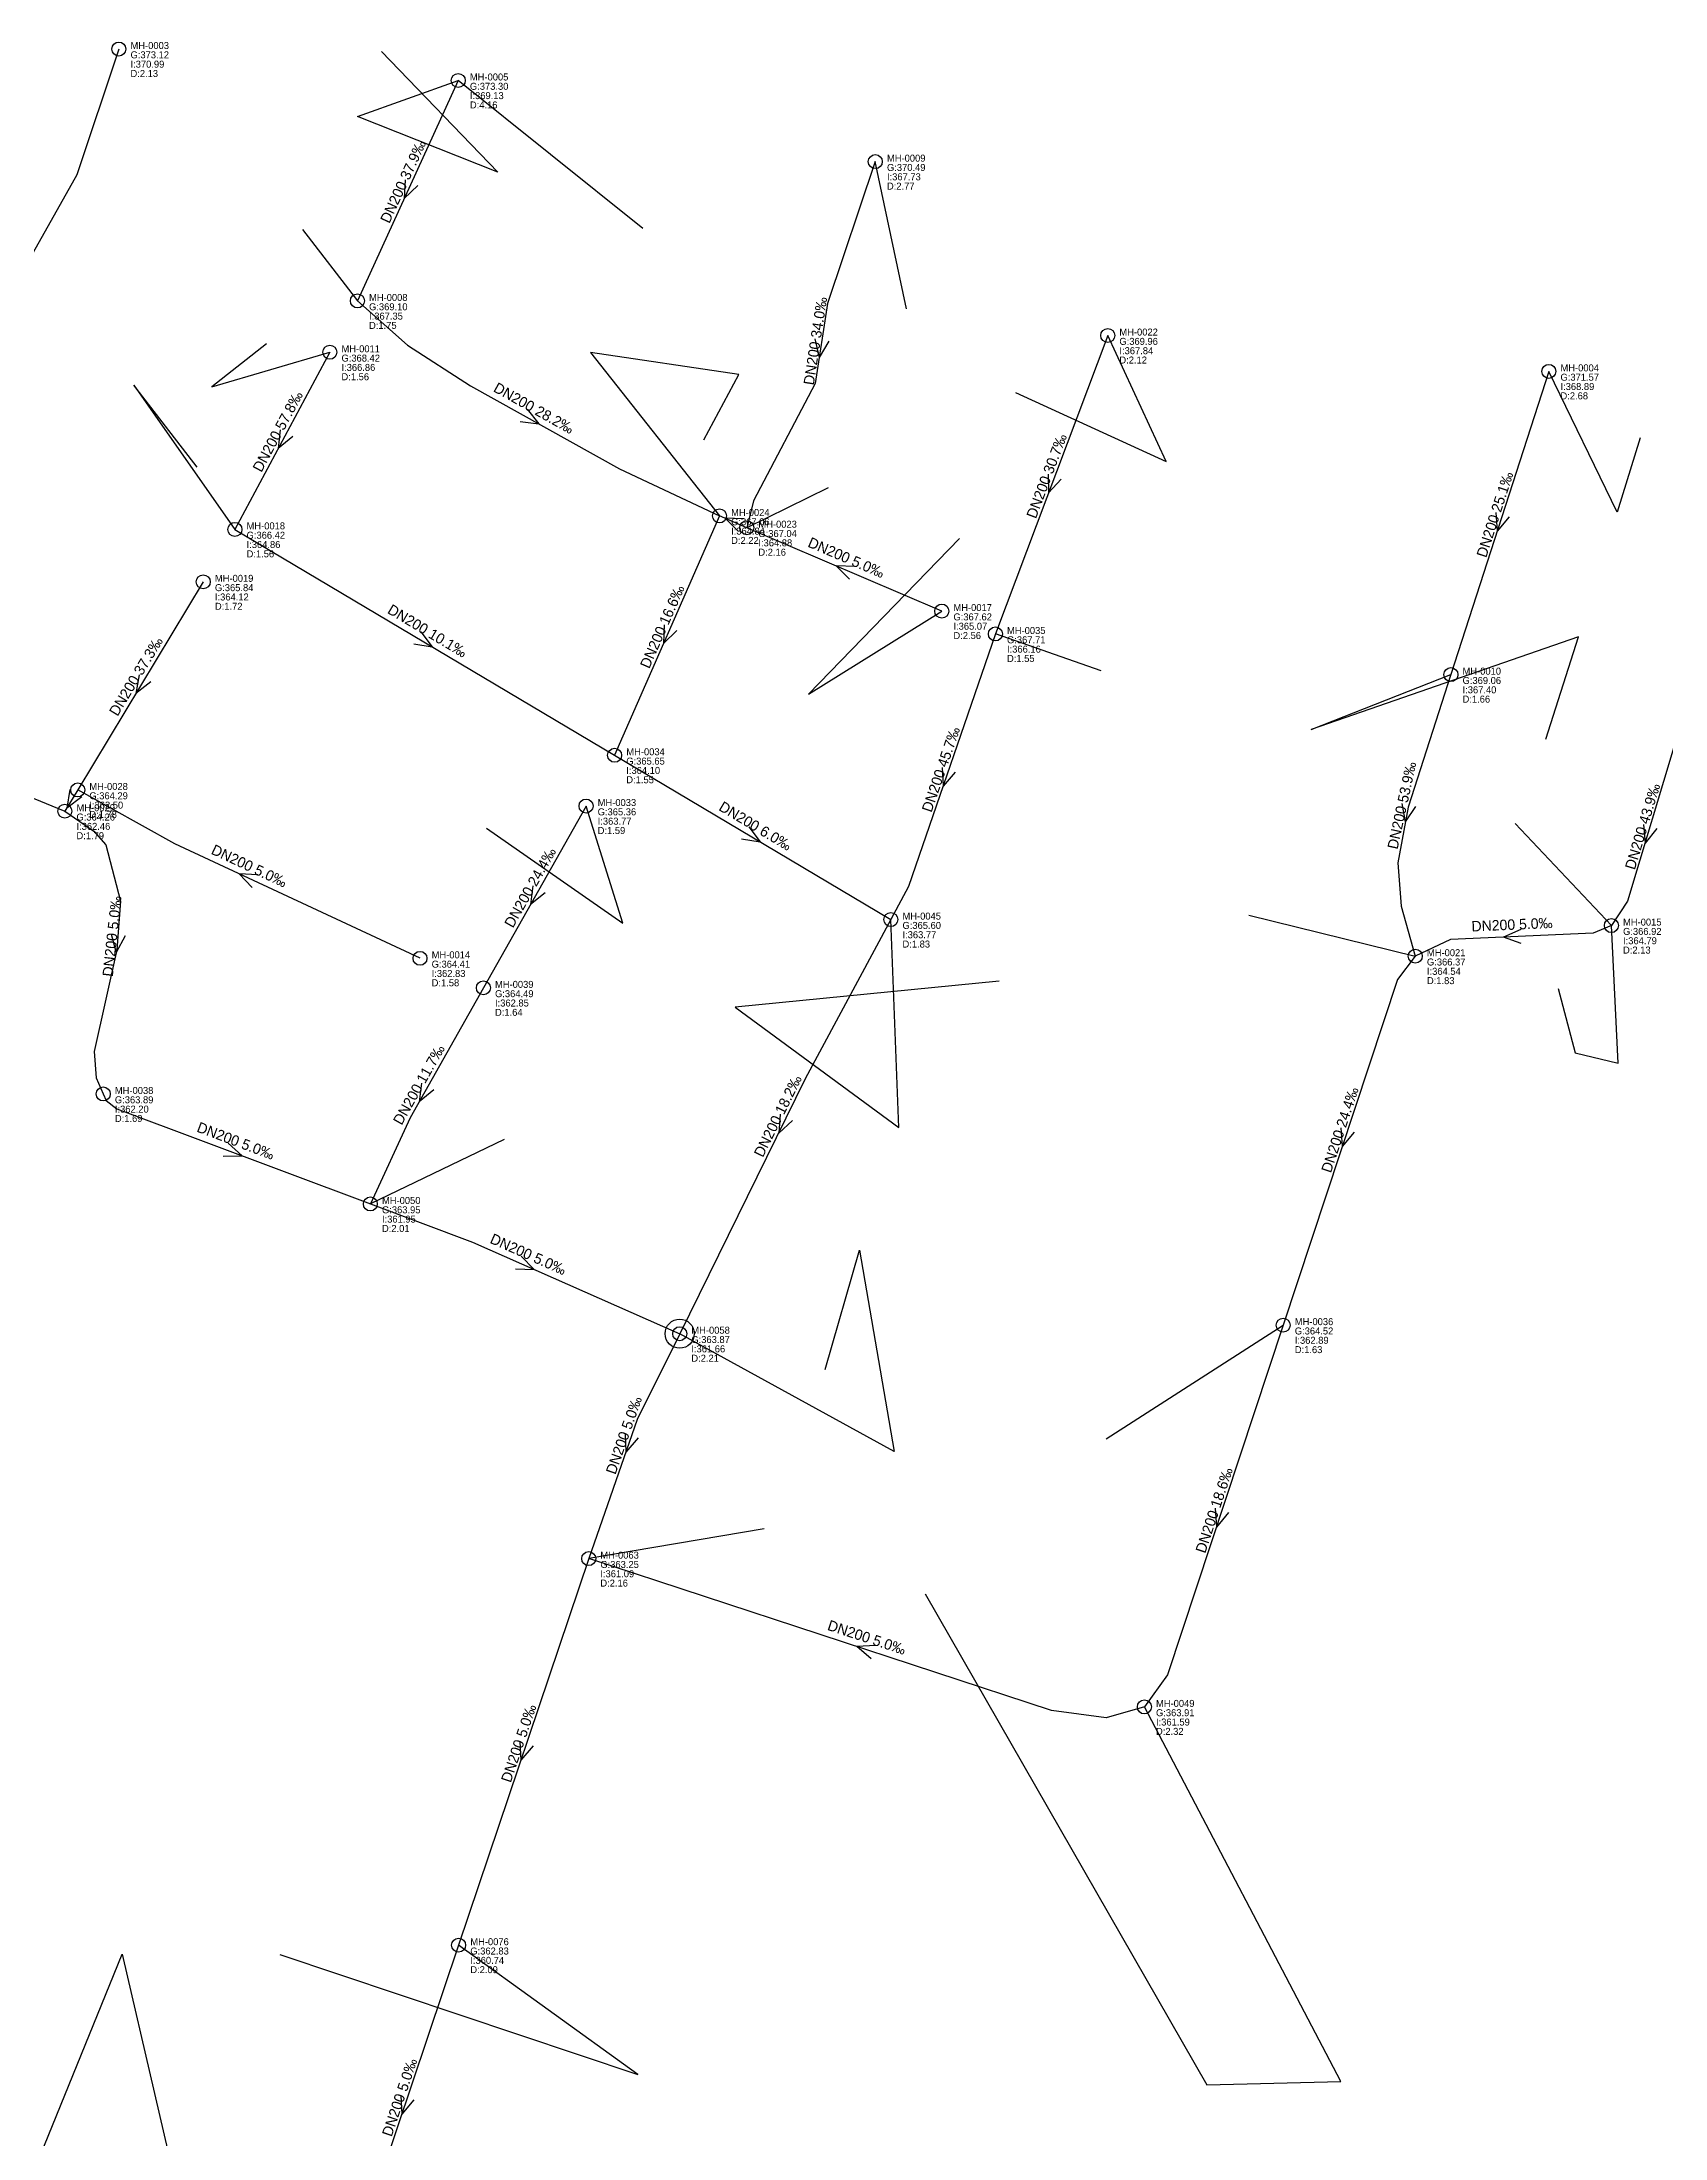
# Model space of a CAD drawing. Header units: metres. Extents: x 449900 to 451990, y 2566732 to 2570847.
# Drawn here: x 450324.7 to 450603.2, y 2570323.8 to 2570683.5 of the extents above; entities that cross this region are included whole.
import ezdxf
from ezdxf.enums import TextEntityAlignment as Align

# ---------------------------------------------------------------- set-up
doc = ezdxf.new("R2010")
doc.units = ezdxf.units.M
for name, color, linetype in [('SEW-DROP', 6, 'Continuous'), ('SEW-LABEL', 2, 'Continuous'), ('SEW-MH', 7, 'Continuous'), ('SEW-MH-LABEL', 8, 'Continuous'), ('SEW-PIPE-DN200', 3, 'Continuous'), ('SEW-RIDER', 8, 'Continuous')]:
    doc.layers.add(name, color=color, linetype=linetype)

msp = doc.modelspace()

# ---------------------------------------------------------------- linework, layer by layer
at = {"layer": 'SEW-DROP'}
msp.add_circle((450434.13, 2570461.81), 2.5, dxfattribs=at)
at = {"layer": 'SEW-LABEL'}
for p, q in [((450387.02, 2570659.85), (450386.86, 2570656.63)), ((450389.2, 2570658.86), (450386.86, 2570656.63)), ((450457.33, 2570632.54), (450458.06, 2570629.39)), ((450459.7, 2570632.17), (450458.06, 2570629.39)), ((450407.95, 2570620.47), (450409.99, 2570617.96)), ((450365.62, 2570616.94), (450365.26, 2570613.73)), ((450406.78, 2570618.37), (450409.99, 2570617.96)), ((450367.74, 2570615.81), (450365.26, 2570613.73)), ((450497.33, 2570609.34), (450497.39, 2570606.11)), ((450499.57, 2570608.5), (450497.39, 2570606.11)), ((450574.15, 2570602.75), (450574.37, 2570599.53)), ((450444.19, 2570599.47), (450441.91, 2570601.76)), ((450445.14, 2570601.67), (450441.91, 2570601.76)), ((450576.43, 2570602.01), (450574.37, 2570599.53)), ((450463.27, 2570591.3), (450460.98, 2570593.59)), ((450464.21, 2570593.51), (450460.98, 2570593.59)), ((450389.72, 2570582.27), (450391.69, 2570579.7)), ((450431.46, 2570583.49), (450431.36, 2570580.26)), ((450433.66, 2570582.52), (450431.36, 2570580.26)), ((450388.5, 2570580.21), (450391.69, 2570579.7)), ((450341.38, 2570574.91), (450340.86, 2570571.72)), ((450343.43, 2570573.67), (450340.86, 2570571.72)), ((450479.14, 2570559), (450479.3, 2570555.77)), ((450481.41, 2570558.22), (450479.3, 2570555.77)), ((450329.5, 2570555.22), (450328.98, 2570552.03)), ((450331.55, 2570553.98), (450328.98, 2570552.03)), ((450558.03, 2570552.82), (450558.57, 2570549.64)), ((450560.38, 2570552.31), (450558.57, 2570549.64)), ((450445.98, 2570548.79), (450447.95, 2570546.22)), ((450599.45, 2570549.2), (450599.73, 2570545.98)), ((450601.75, 2570548.51), (450599.73, 2570545.98)), ((450444.76, 2570546.73), (450447.95, 2570546.22)), ((450360.76, 2570538.37), (450358.55, 2570540.73)), ((450361.78, 2570540.55), (450358.55, 2570540.73)), ((450408.95, 2570538.67), (450408.52, 2570535.47)), ((450411.04, 2570537.49), (450408.52, 2570535.47)), ((450336.61, 2570530.36), (450337.48, 2570527.25)), ((450578.4, 2570531.2), (450575.45, 2570529.87)), ((450339, 2570530.1), (450337.48, 2570527.25)), ((450578.51, 2570528.81), (450575.45, 2570529.87)), ((450389.86, 2570504.82), (450389.43, 2570501.62)), ((450391.95, 2570503.65), (450389.43, 2570501.62)), ((450451.36, 2570499.47), (450451.11, 2570496.25)), ((450453.51, 2570498.41), (450451.11, 2570496.25)), ((450356.68, 2570494.53), (450359.07, 2570492.35)), ((450547.57, 2570497.14), (450547.77, 2570493.92)), ((450549.85, 2570496.39), (450547.77, 2570493.92)), ((450355.84, 2570492.28), (450359.07, 2570492.35)), ((450405.94, 2570472.94), (450409.17, 2570472.83)), ((450406.91, 2570475.14), (450409.17, 2570472.83)), ((450424.76, 2570444.71), (450424.91, 2570441.48)), ((450427.03, 2570443.92), (450424.91, 2570441.48)), ((450526, 2570431.85), (450526.2, 2570428.62)), ((450528.28, 2570431.1), (450526.2, 2570428.62)), ((450467.75, 2570408.31), (450464.53, 2570408.11)), ((450467, 2570406.03), (450464.53, 2570408.11)), ((450406.7, 2570391.84), (450406.89, 2570388.61)), ((450408.98, 2570391.07), (450406.89, 2570388.61)), ((450386.27, 2570331.07), (450386.45, 2570327.85)), ((450388.55, 2570330.31), (450386.45, 2570327.85))]:
    msp.add_line(p, q, dxfattribs=at)
at = {"layer": 'SEW-MH'}
for centre in [(450337.92, 2570682.31), (450396.14, 2570676.91), (450467.69, 2570662.98), (450378.84, 2570639.07), (450374.11, 2570630.26), (450507.56, 2570633.13), (450583.23, 2570626.98), (450440.95, 2570602.17), (450357.83, 2570599.86), (450445.63, 2570600.15), (450352.4, 2570590.86), (450479.09, 2570585.84), (450488.28, 2570581.91), (450566.43, 2570574.93), (450422.97, 2570561.09), (450330.86, 2570555.14), (450328.65, 2570551.49), (450418.06, 2570552.38), (450470.35, 2570532.89), (450593.96, 2570531.86), (450389.58, 2570526.24), (450560.32, 2570526.61), (450400.45, 2570521.17), (450335.24, 2570502.96), (450381.06, 2570484.08), (450434.13, 2570461.81), (450537.65, 2570463.28), (450418.52, 2570423.21), (450513.84, 2570397.76), (450396.21, 2570356.86)]:
    msp.add_circle(centre, 1.2, dxfattribs=at)
at = {"layer": 'SEW-PIPE-DN200'}
for points in [[(450337.92, 2570682.31), (450330.73, 2570660.72), (450320.14, 2570641.88), (450312.95, 2570617.33), (450309.14, 2570610.98), (450304.95, 2570597.2)], [(450396.14, 2570676.91), (450378.84, 2570639.07)], [(450467.69, 2570662.98), (450459.48, 2570638.64), (450457.37, 2570624.88), (450446.78, 2570604.78), (450445.63, 2570600.15)], [(450378.84, 2570639.07), (450387.46, 2570631.5), (450398.26, 2570624.51), (450423.82, 2570610.23), (450440.95, 2570602.17)], [(450507.56, 2570633.13), (450488.28, 2570581.91)], [(450374.11, 2570630.26), (450357.83, 2570599.86)], [(450583.23, 2570626.98), (450566.43, 2570574.93)], [(450357.83, 2570599.86), (450422.97, 2570561.09)], [(450440.95, 2570602.17), (450422.97, 2570561.09)], [(450445.63, 2570600.15), (450440.95, 2570602.17)], [(450479.09, 2570585.84), (450445.63, 2570600.15)], [(450352.4, 2570590.86), (450330.86, 2570555.14)], [(450488.28, 2570581.91), (450473.4, 2570538.58), (450470.35, 2570532.89)], [(450566.43, 2570574.93), (450559.09, 2570552.17), (450557.3, 2570542.64), (450557.9, 2570535.19), (450560.32, 2570526.61)], [(450605.04, 2570563.6), (450605.04, 2570563.6), (450596.75, 2570536.06), (450593.96, 2570531.86), (450593.96, 2570531.86)], [(450294.3, 2570562.14), (450314.81, 2570557.15), (450328.65, 2570551.49)], [(450422.97, 2570561.09), (450470.35, 2570532.89)], [(450330.86, 2570555.14), (450328.65, 2570551.49)], [(450389.58, 2570526.24), (450347.51, 2570545.88), (450330.86, 2570555.14)], [(450418.06, 2570552.38), (450400.45, 2570521.17)], [(450328.65, 2570551.49), (450333.63, 2570548.07), (450335.67, 2570545.74), (450338.19, 2570536.06), (450337.56, 2570527.69), (450333.66, 2570510.25), (450334, 2570505.74), (450335.24, 2570502.96)], [(450470.35, 2570532.89), (450455.68, 2570505.53), (450434.13, 2570461.81)], [(450593.96, 2570531.86), (450590.83, 2570530.55), (450566.34, 2570529.47), (450560.32, 2570526.61)], [(450560.32, 2570526.61), (450557.26, 2570522.63), (450537.65, 2570463.28)], [(450400.45, 2570521.17), (450387.89, 2570498.89), (450381.06, 2570484.08)], [(450335.24, 2570502.96), (450335.74, 2570501.83), (450337.6, 2570500.42), (450381.06, 2570484.08)], [(450381.06, 2570484.08), (450398.56, 2570477.51), (450434.13, 2570461.81)], [(450537.65, 2570463.28), (450517.82, 2570403.24), (450513.84, 2570397.76)], [(450434.13, 2570461.81), (450426.86, 2570447.07), (450418.52, 2570423.21)], [(450418.52, 2570423.21), (450396.21, 2570356.86)], [(450513.84, 2570397.76), (450513.84, 2570397.76), (450507.28, 2570395.87), (450497.89, 2570397.15), (450418.52, 2570423.21)], [(450396.21, 2570356.86), (450377.65, 2570301.68)]]:
    msp.add_lwpolyline(points, dxfattribs=at)
at = {"layer": 'SEW-RIDER'}
for points in [[(450382.97, 2570681.87), (450402.96, 2570661.15), (450378.83, 2570670.72), (450396.14, 2570676.91)], [(450427.8, 2570651.53), (450396.14, 2570676.91)], [(450473.06, 2570637.69), (450467.69, 2570662.98)], [(450369.42, 2570651.36), (450378.84, 2570639.07)], [(450363.23, 2570631.7), (450353.89, 2570624.31), (450374.11, 2570630.26)], [(450491.72, 2570623.33), (450517.6, 2570611.49), (450507.56, 2570633.13)], [(450438.28, 2570615.21), (450444.28, 2570626.46), (450418.82, 2570630.22), (450440.95, 2570602.17)], [(450351.34, 2570610.56), (450340.51, 2570624.62), (450357.83, 2570599.86)], [(450598.9, 2570615.59), (450594.94, 2570602.83), (450583.23, 2570626.98)], [(450459.62, 2570606.97), (450445.63, 2570600.15)], [(450482.14, 2570598.29), (450456.21, 2570571.56), (450479.09, 2570585.84)], [(450506.42, 2570575.59), (450488.28, 2570581.91)], [(450582.71, 2570563.85), (450588.33, 2570581.43), (450542.46, 2570565.51), (450566.43, 2570574.93)], [(450400.96, 2570548.57), (450424.39, 2570532.3), (450418.06, 2570552.38)], [(450577.46, 2570549.4), (450593.96, 2570531.86)], [(450488.91, 2570522.33), (450443.64, 2570517.86), (450471.7, 2570497.22), (450470.35, 2570532.89)], [(450531.74, 2570533.64), (450560.32, 2570526.61)], [(450584.83, 2570521.07), (450587.76, 2570510.04), (450595.15, 2570508.27), (450593.96, 2570531.86)], [(450404, 2570495.15), (450381.06, 2570484.08)], [(450459.06, 2570455.65), (450464.96, 2570476.15), (450470.91, 2570441.59), (450434.13, 2570461.81)], [(450507.27, 2570443.77), (450537.65, 2570463.28)], [(450448.61, 2570428.3), (450418.52, 2570423.21)], [(450476.23, 2570417.19), (450524.56, 2570332.91), (450547.57, 2570333.49), (450513.84, 2570397.76)], [(450313.18, 2570293.15), (450338.5, 2570355.34), (450349.58, 2570307.51)], [(450365.54, 2570355.29), (450426.95, 2570334.64), (450396.21, 2570356.86)]]:
    msp.add_lwpolyline(points, dxfattribs=at)

# ---------------------------------------------------------------- texts
at = {"layer": 'SEW-LABEL'}
for s, rotation, p in [('DN200 37.9‰', 65.4264, (450387.49, 2570659.19)), ('DN200 34.0‰', 81.2542, (450458.29, 2570632.07)), ('DN200 28.2‰', -29.2057, (450408.68, 2570619.89)), ('DN200 57.8‰', 61.8208, (450365.97, 2570616.26)), ('DN200 30.7‰', 69.3713, (450497.92, 2570608.72)), ('DN200 25.1‰', 72.1146, (450574.83, 2570602.15)), ('DN200 5.0‰', 336.8362, (450462.36, 2570594.2)), ('DN200 16.6‰', 66.37, (450431.96, 2570582.83)), ('DN200 10.1‰', -30.7581, (450390.4, 2570581.67)), ('DN200 37.3‰', 58.9001, (450341.63, 2570574.2)), ('DN200 45.7‰', 71.0446, (450479.79, 2570558.39)), ('DN200 53.9‰', 77.7269, (450558.89, 2570552.3)), ('DN200 43.9‰', 73.2426, (450600.17, 2570548.62)), ('DN200 6.0‰', -30.7578, (450446.66, 2570548.19)), ('DN200 5.0‰', 334.9786, (450359.91, 2570541.29)), ('DN200 24.4‰', 60.5751, (450409.26, 2570537.97)), ('DN200 5.0‰', 83.7287, (450337.64, 2570529.94)), ('DN200 5.0‰', 2.541, (450576.95, 2570531.14)), ('DN200 11.7‰', 60.5752, (450390.17, 2570504.13)), ('DN200 18.2‰', 63.7569, (450451.77, 2570498.79)), ('DN200 24.4‰', 71.7188, (450548.24, 2570496.54)), ('DN200 5.0‰', -20.599, (450357.66, 2570494.08)), ('DN200 5.0‰', -23.8182, (450407.8, 2570474.63)), ('DN200 5.0‰', 70.7297, (450425.4, 2570444.1)), ('DN200 18.6‰', 71.7188, (450526.67, 2570431.25)), ('DN200 5.0‰', 341.8254, (450465.95, 2570408.84)), ('DN200 5.0‰', 71.4146, (450407.36, 2570391.24)), ('DN200 5.0‰', 71.4146, (450386.93, 2570330.47))]:
    msp.add_text(s, height=1.8, rotation=rotation, dxfattribs=at).set_placement(p, align=Align.CENTER)
at = {"layer": 'SEW-MH-LABEL'}
for s, p in [('G:373.12', (450339.92, 2570680.71)), ('MH-0003', (450339.92, 2570682.31)), ('D:2.13', (450339.92, 2570677.51)), ('I:370.99', (450339.92, 2570679.11)), ('MH-0005', (450398.14, 2570676.91)), ('G:373.30', (450398.14, 2570675.31)), ('I:369.13', (450398.14, 2570673.71)), ('D:4.16', (450398.14, 2570672.11)), ('MH-0009', (450469.69, 2570662.98)), ('G:370.49', (450469.69, 2570661.38)), ('I:367.73', (450469.69, 2570659.78)), ('D:2.77', (450469.69, 2570658.18)), ('G:369.10', (450380.84, 2570637.47)), ('MH-0008', (450380.84, 2570639.07)), ('D:1.75', (450380.84, 2570634.27)), ('I:367.35', (450380.84, 2570635.87)), ('MH-0011', (450376.11, 2570630.26)), ('G:369.96', (450509.56, 2570631.53)), ('MH-0022', (450509.56, 2570633.13)), ('I:367.84', (450509.56, 2570629.93)), ('G:368.42', (450376.11, 2570628.66)), ('I:366.86', (450376.11, 2570627.06)), ('D:2.12', (450509.56, 2570628.33)), ('MH-0004', (450585.23, 2570626.98)), ('D:1.56', (450376.11, 2570625.46)), ('G:371.57', (450585.23, 2570625.38)), ('I:368.89', (450585.23, 2570623.78)), ('D:2.68', (450585.23, 2570622.18)), ('MH-0024', (450442.95, 2570602.17)), ('G:366.42', (450359.83, 2570598.26)), ('MH-0018', (450359.83, 2570599.86)), ('G:367.06', (450442.95, 2570600.57)), ('I:364.84', (450442.95, 2570598.97)), ('G:367.04', (450447.63, 2570598.55)), ('MH-0023', (450447.63, 2570600.15)), ('D:1.56', (450359.83, 2570595.06)), ('I:364.86', (450359.83, 2570596.66)), ('D:2.22', (450442.95, 2570597.37)), ('D:2.16', (450447.63, 2570595.35)), ('I:364.88', (450447.63, 2570596.95)), ('MH-0019', (450354.4, 2570590.86)), ('G:365.84', (450354.4, 2570589.26)), ('I:364.12', (450354.4, 2570587.66)), ('D:1.72', (450354.4, 2570586.06)), ('G:367.62', (450481.09, 2570584.24)), ('MH-0017', (450481.09, 2570585.84)), ('D:2.56', (450481.09, 2570581.04)), ('I:365.07', (450481.09, 2570582.64)), ('G:367.71', (450490.28, 2570580.31)), ('MH-0035', (450490.28, 2570581.91)), ('D:1.55', (450490.28, 2570577.11)), ('I:366.16', (450490.28, 2570578.71)), ('G:369.06', (450568.43, 2570573.33)), ('MH-0010', (450568.43, 2570574.93)), ('D:1.66', (450568.43, 2570570.13)), ('I:367.40', (450568.43, 2570571.73)), ('G:365.65', (450424.97, 2570559.49)), ('MH-0034', (450424.97, 2570561.09)), ('I:364.10', (450424.97, 2570557.89)), ('MH-0028', (450332.86, 2570555.14)), ('D:1.55', (450424.97, 2570556.29)), ('MH-0029', (450330.65, 2570551.49)), ('G:364.29', (450332.86, 2570553.54)), ('I:362.50', (450332.86, 2570551.94)), ('G:365.36', (450420.06, 2570550.78)), ('MH-0033', (450420.06, 2570552.38)), ('G:364.26', (450330.65, 2570549.89)), ('I:362.46', (450330.65, 2570548.29)), ('D:1.78', (450332.86, 2570550.34)), ('D:1.59', (450420.06, 2570547.58)), ('I:363.77', (450420.06, 2570549.18)), ('D:1.79', (450330.65, 2570546.69)), ('MH-0045', (450472.35, 2570532.89)), ('G:365.60', (450472.35, 2570531.29)), ('I:363.77', (450472.35, 2570529.69)), ('G:366.92', (450595.96, 2570530.26)), ('MH-0015', (450595.96, 2570531.86)), ('MH-0014', (450391.58, 2570526.24)), ('D:1.83', (450472.35, 2570528.09)), ('MH-0021', (450562.32, 2570526.61)), ('D:2.13', (450595.96, 2570527.06)), ('I:364.79', (450595.96, 2570528.66)), ('G:364.41', (450391.58, 2570524.64)), ('I:362.83', (450391.58, 2570523.04)), ('G:366.37', (450562.32, 2570525.01)), ('I:364.54', (450562.32, 2570523.41)), ('D:1.58', (450391.58, 2570521.44)), ('G:364.49', (450402.45, 2570519.57)), ('MH-0039', (450402.45, 2570521.17)), ('D:1.83', (450562.32, 2570521.81)), ('D:1.64', (450402.45, 2570516.37)), ('I:362.85', (450402.45, 2570517.97)), ('G:363.89', (450337.24, 2570501.36)), ('MH-0038', (450337.24, 2570502.96)), ('D:1.69', (450337.24, 2570498.16)), ('I:362.20', (450337.24, 2570499.76)), ('G:363.95', (450383.06, 2570482.48)), ('MH-0050', (450383.06, 2570484.08)), ('D:2.01', (450383.06, 2570479.28)), ('I:361.95', (450383.06, 2570480.88)), ('MH-0058', (450436.13, 2570461.81)), ('G:364.52', (450539.65, 2570461.68)), ('MH-0036', (450539.65, 2570463.28)), ('G:363.87', (450436.13, 2570460.21)), ('I:361.66', (450436.13, 2570458.61)), ('D:1.63', (450539.65, 2570458.48)), ('I:362.89', (450539.65, 2570460.08)), ('D:2.21', (450436.13, 2570457.01)), ('G:363.25', (450420.52, 2570421.61)), ('MH-0063', (450420.52, 2570423.21)), ('D:2.16', (450420.52, 2570418.41)), ('I:361.09', (450420.52, 2570420.01)), ('G:363.91', (450515.84, 2570396.16)), ('MH-0049', (450515.84, 2570397.76)), ('D:2.32', (450515.84, 2570392.96)), ('I:361.59', (450515.84, 2570394.56)), ('MH-0076', (450398.21, 2570356.86)), ('G:362.83', (450398.21, 2570355.26)), ('I:360.74', (450398.21, 2570353.66)), ('D:2.09', (450398.21, 2570352.06))]:
    msp.add_text(s, height=1.2, dxfattribs=at).set_placement(p)

doc.saveas('drawing.dxf')
